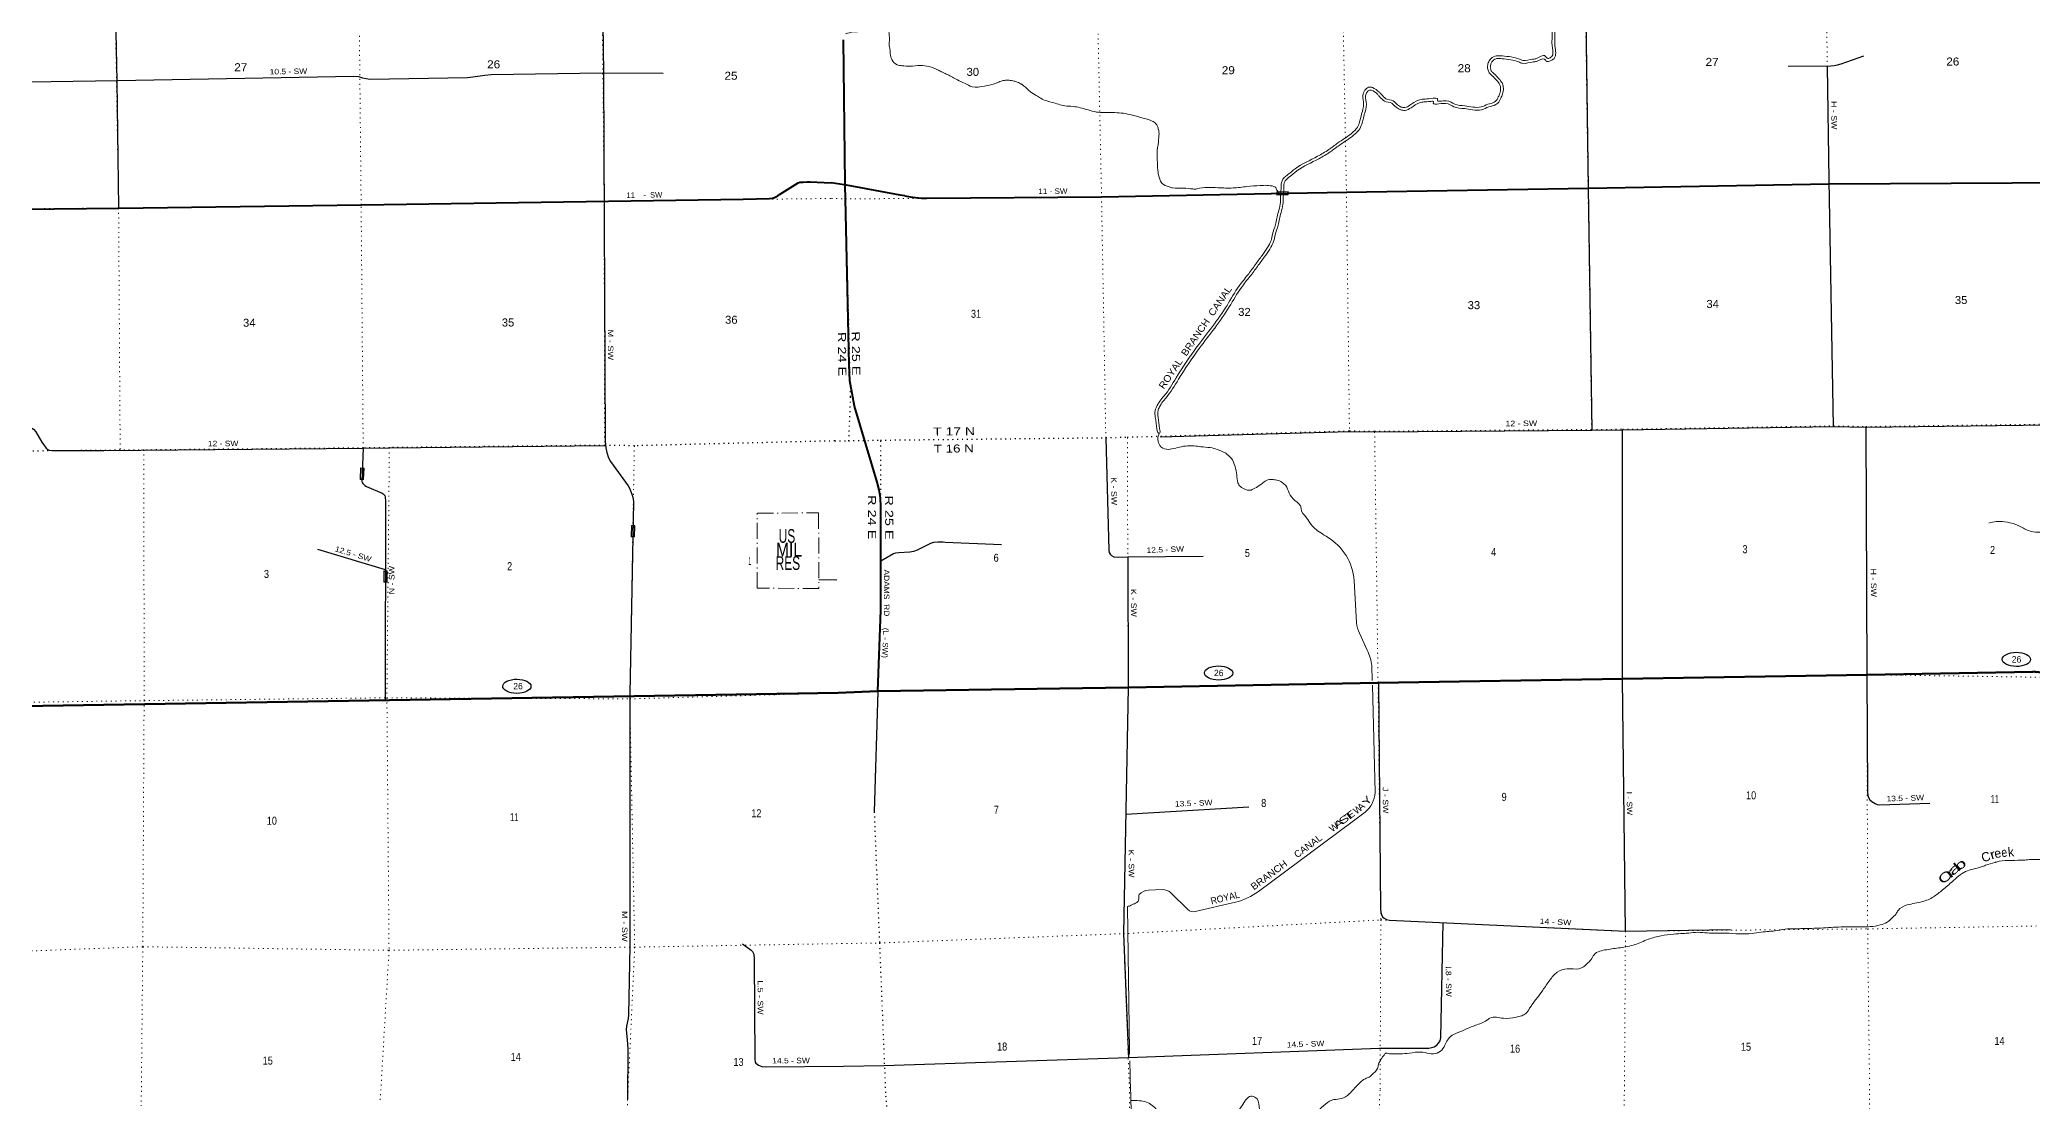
# Model space of a CAD drawing. Header units: feet. Extents: x 250644 to 505285, y -364975 to -177792.
# Drawn here: x 296347 to 339922, y -227037 to -203842 of the extents above; entities that cross this region are included whole.
import ezdxf
from ezdxf.enums import TextEntityAlignment as Align

# ---------------------------------------------------------------- set-up
doc = ezdxf.new("R2010")
doc.units = ezdxf.units.FT
doc.header["$LTSCALE"] = 70
doc.linetypes.add('DOT_DASHED', pattern=[7.7, 5, -1.2, 0.3, -1.2])
doc.linetypes.add('DOTTED', pattern=[1.5, 0.3, -1.2])
for name, color, linetype, lineweight in [('17', 7, 'Continuous', 25), ('23', 7, 'Continuous', 70), ('26', 7, 'Continuous', 40), ('29', 7, 'Continuous', 25), ('31', 7, 'Continuous', 13), ('39', 7, 'Continuous', 13), ('44', 7, 'DOT_DASHED', 13), ('6', 7, 'DOTTED', 25), ('61', 7, 'Continuous', 13), ('7', 7, 'DOTTED', 13)]:
    doc.layers.add(name, color=color, linetype=linetype, lineweight=lineweight)
for name, color, linetype in [('27', 7, 'Continuous'), ('30', 7, 'Continuous'), ('41', 7, 'Continuous')]:
    doc.layers.add(name, color=color, linetype=linetype)

msp = doc.modelspace()

# ---------------------------------------------------------------- linework, layer by layer
at = {"layer": '17'}
for centre in [(339576.99, -217383.04), (306779.94, -217970.12), (322127.77, -217680.73)]:
    msp.add_ellipse(centre, major_axis=(309.24, -1), ratio=0.500121, dxfattribs=at)
at = {"layer": '23'}
msp.add_line((313809.47, -218114.73), (314675.64, -218076.35), dxfattribs=at)
for points in [[(282392.56, -215482.91), (283045.75, -216327.34), (283275.82, -216610.06), (283534.01, -216886.64), (283743.68, -217074.92), (284046.07, -217339.27), (284232.8, -217484.18), (284465.17, -217637.39), (284632.13, -217734.52), (284827.68, -217837.17), (286196.42, -218363.1), (286397.86, -218427.76), (286534.45, -218450.36), (286842.16, -218487.45), (287901.83, -218537.89), (287922.74, -218537.55), (313809.47, -218114.78)], [(343525.37, -218381.59), (342475.86, -218060.05), (341683.36, -217843.45), (341183.79, -217760.96), (339985.15, -217653.12), (339960.15, -217650.87), (339935.15, -217651.32), (336308.28, -217716.59), (330961.33, -217805.93), (325616.33, -217893.22), (320151.34, -217997.7), (314675.64, -218076.35)]]:
    msp.add_lwpolyline(points, dxfattribs=at)
at = {"layer": '26'}
for points in [[(313963.53, -207010.33), (313962.34, -206985.43), (313924.91, -203840.4)], [(287435.31, -207631.89), (298073.84, -207516.91), (303379.05, -207447.25), (311729.46, -207322.51), (312304.14, -207306.01), (312373.81, -207299.56), (312413.16, -207288.83), (312446.29, -207273.25), (312495.44, -207244.08), (312525.85, -207224.39), (312931.38, -206968.69), (312971.24, -206954.13), (313039.58, -206948.62), (313129.43, -206942.78), (313193.04, -206943.39), (313656.14, -206967.84)], [(313963.53, -207010.33), (313936.73, -207006.94), (313656.14, -206967.8)], [(323653.37, -207193.97), (324925.16, -207170.32), (330209.88, -207080.59), (335480.4, -206985.21), (340820.97, -206958.29)], [(314675.64, -218076.35), (314739.29, -216309.3), (314739.58, -215270.83), (314739.85, -214047.18), (314734.01, -213854.53), (314707.75, -213675.03), (314661.06, -213507.2), (314162.84, -211844.93), (314060.71, -211296.2), (314049.04, -210940.1), (313965.51, -207319.8), (313962.85, -207035.43), (313963.53, -207010.33)], [(315264.8, -207251.34), (315165.59, -207233.14), (313986.73, -207014.63), (313963.53, -207010.33)], [(315264.8, -207251.34), (315380.28, -207272.53), (315502.2, -207289.95), (315630.18, -207298.28), (315745.29, -207302.83), (319568.44, -207269.97), (323652.47, -207194)]]:
    msp.add_lwpolyline(points, dxfattribs=at)
at = {"layer": '26', "lineweight": 25}
msp.add_lwpolyline([(315264.8, -207251.34), (315238.71, -207246.44), (314475.01, -207102.75), (313986.73, -207014.52), (313963.53, -207010.33)], dxfattribs=at)
at = {"layer": '29'}
for p, q in [((319661.95, -212549.62), (319725.02, -214992.36)), ((303905.62, -215428.86), (302429.57, -214979.95)), ((320141.81, -215139.35), (321793.34, -215125.06)), ((313388.17, -215634.87), (313775.44, -215640.56)), ((314675.64, -218076.35), (314594.87, -220713.48)), ((325622.33, -217896), (325672.04, -222858.71)), ((320102.86, -220763.72), (322793.41, -220605.88)), ((336594.18, -220558.96), (337687.74, -220527.25)), ((325865.91, -223085.18), (331027.01, -223323.31)), ((326990.38, -225647.44), (327037.34, -223137.22)), ((331027.01, -223323.31), (333322.3, -223289.66))]:
    msp.add_line(p, q, dxfattribs=at)
for points in [[(297896.26, -191722.84), (297938.2, -196026.68), (297922.51, -196847.74), (297924.35, -196915.18), (297982.85, -202231.71), (298032.17, -204744.73), (298069.77, -207516.45)], [(308570.51, -196783.93), (308675.73, -204578.57), (308710.54, -212604.24), (308722.64, -212756.11), (308745.49, -212860.92), (308784.68, -212978.58), (308827.67, -213060.61), (309213.82, -213589.08), (309251.17, -213654.94), (309304, -213790.78), (309322.4, -213868.46), (309333.1, -213949.08), (309253.41, -218131.94), (309250.96, -218239.85), (309254.27, -223650.47), (309224.15, -225154.95), (309211.27, -225230.65), (309177.62, -225398.12), (309173.6, -225476.4), (309193.66, -225689.1), (309209.66, -225899.86), (309203.38, -227001.12)], [(330119.77, -200504.22), (330135.46, -201764.28), (330209.64, -207081.03), (330289.62, -212370.65)], [(335443.21, -204419.59), (335592.6, -204402.32), (335663.17, -204386.63), (335746.81, -204363.09), (336240.82, -204193.11)], [(295139.68, -204773.27), (298043.94, -204728.48), (303211.05, -204635.96), (303317.43, -204645.13), (303404.47, -204673.94), (303567.91, -204699.55), (305703.16, -204661.83), (305820.26, -204650.74), (306079.04, -204610.58), (306220.2, -204599.74), (308647.19, -204558.92), (309979.28, -204572.53)], [(335576.66, -212292.91), (335483.19, -206910.91), (335443.21, -204419.59), (334586.34, -204427)], [(292876.78, -212861.31), (295358.77, -212829.96), (295396.6, -212822.4), (295422.45, -212812.06), (295471.57, -212778.43), (295489.67, -212760.32), (295505.18, -212734.45), (295579.62, -212589.43), (295686.14, -212418.85), (295736.52, -212371.98), (295779.21, -212343.83), (295820.57, -212325.73), (295916.37, -212306.91), (296084.26, -212307.62), (296119.62, -212309.81), (296172.15, -212325.73), (296208.34, -212351.59), (296258.26, -212408.15), (296389.27, -212637.23), (296482.21, -212766.42), (296518.56, -212796.54), (296552.17, -212806.88), (296640.02, -212814.22), (297744.7, -212814.4)], [(320848, -212517.01), (324991.32, -212402.49), (325539.25, -212410.2), (330289.62, -212370.65), (330965.97, -212367.06), (335576.66, -212292.91), (336287.59, -212306.49), (340870.58, -212247.12), (341231.44, -212252.1)], [(331027.01, -223323.31), (330961.33, -217805.93), (330965.97, -212376.06)], [(336287.59, -212306.49), (336308.28, -217716.59), (336320.77, -220280.06)], [(297744.7, -212814.4), (303418.52, -212762.99), (303991.6, -212755.14), (308718.5, -212704.14)], [(303418.52, -212762.99), (303389.52, -213484.1), (303397.37, -213513.76), (303409.01, -213535.75), (303423.02, -213552.87), (303455.54, -213582.32), (303490.35, -213605.13), (303837.08, -213750.5), (303858.84, -213763.4), (303872.84, -213775.34), (303891.16, -213799.62), (303898.69, -213827.08), (303908.87, -213932.26), (303899.44, -218276.63)], [(314739.07, -215225.32), (315018, -215069.66), (315068.97, -215051.36), (315138.23, -215043.51), (315378.7, -215033.05), (315463.66, -215014.75), (315545.99, -214985.98), (315833.51, -214844.76), (315902.78, -214823.84), (315990.34, -214813.38), (316101.43, -214816), (316147.17, -214823.84), (317380.89, -214870.91)], [(319725.02, -214992.36), (319738.55, -215043.52), (319756.84, -215082.75), (319788.21, -215114.13), (319835.26, -215137.67), (319937.2, -215145.51), (320141.81, -215139.35)], [(320141.81, -215139.35), (320151.34, -217997.7), (320048.78, -223376.87), (320154.98, -226084.04)], [(336320.77, -220280.06), (336328.51, -220354.98), (336341.58, -220399.44), (336372.95, -220449.12), (336414.77, -220488.35), (336485.34, -220535.43), (336529.78, -220551.12), (336594.18, -220558.96)], [(325672.04, -222858.71), (325681.1, -222936.19), (325688.94, -222959.72), (325715.08, -223006.8), (325751.67, -223038.18), (325801.33, -223066.95), (325865.91, -223085.18)], [(311713.78, -223598.47), (311902.38, -223739.94), (311932.24, -223769.93), (311964.43, -223827.9), (311973.48, -223932.07), (311982.13, -226124.38), (311990.28, -226184.53), (312005.79, -226205.23), (312065.01, -226253.72), (312135.05, -226277.66), (312226.55, -226285.39), (313921.72, -226274.57)], [(326727.61, -225878.61), (326795.9, -225867.83), (326840.34, -225852.14), (326903.07, -225812.91), (326939.66, -225773.68), (326971.03, -225718.76), (326990.38, -225647.44)], [(313921.72, -226274.57), (314804.24, -226256.82), (320154.98, -226084.04), (325647.92, -225879.91), (326727.61, -225878.61)]]:
    msp.add_lwpolyline(points, dxfattribs=at)
at = {"layer": '31'}
for p, q in [((303427.64, -213451.15), (303352.7, -213448.2)), ((303395.09, -213324.77), (303395.48, -213324.79)), ((303437.48, -213201.34), (303427.64, -213451.15)), ((309355.58, -214706.03), (309280.58, -214705.01)), ((309319.79, -214580.53), (309320.18, -214580.54)), ((309359, -214456.06), (309355.58, -214706.03)), ((303905.31, -215573.4), (303905.7, -215573.4)), ((303942.6, -215448.34), (303943.03, -215698.34)), ((303943.03, -215698.34), (303868.03, -215698.46))]:
    msp.add_line(p, q, dxfattribs=at)
for points in [[(303352.7, -213448.2), (303362.54, -213198.39), (303437.48, -213201.34)], [(309280.58, -214705.01), (309284, -214455.04), (309359, -214456.06)], [(303868.03, -215698.46), (303867.61, -215448.47), (303942.6, -215448.34)]]:
    msp.add_lwpolyline(points, dxfattribs=at)
for points in [[(303361.01, -213440.52), (303370.21, -213206.69), (303429.17, -213209.01), (303419.96, -213442.84)], [(309288.68, -214697.12), (309291.88, -214463.14), (309350.89, -214463.94), (309347.69, -214697.92)], [(303876.01, -215690.45), (303875.61, -215456.45), (303934.61, -215456.34), (303935.02, -215690.35)]]:
    msp.add_lwpolyline(points, close=True, dxfattribs=at)
at = {"layer": '39'}
for p, q in [((325212.34, -216811.19), (325376.17, -217183.81)), ((325480.13, -217525.22), (325488.54, -217843.04)), ((325491.31, -217947.63), (325553.36, -220292.9)), ((320902.44, -222412.65), (320593.6, -222425.47)), ((321452.01, -222852.2), (321075.49, -222479.36)), ((322498.11, -222690.78), (321618.65, -222892.5))]:
    msp.add_line(p, q, dxfattribs=at)
for points in [[(325093.89, -215657.09), (325146.06, -216581.96), (325146.01, -216579.95)], [(325333.21, -220720.67), (322998.94, -222452.32), (323003.23, -222448.03)], [(320135.52, -222786.14), (320181.04, -225948.19), (320182.49, -226008.44)], [(320186.11, -226158.38), (320202.02, -226817.28), (320206.62, -226850.22)]]:
    msp.add_lwpolyline(points, dxfattribs=at)
for centre, radius, start, end in [((320822.88, -212407.32), 30.59, 180.62381, 23.25089), ((323889.87, -215747.24), 1207.39, 4.2819, 59.13235), ((325802.68, -216516.3), 659.89, 185.71036, 206.54324), ((324552.64, -217621.11), 932.43, 5.90263, 27.96856), ((324930.26, -220242.76), 625.12, 310.13598, 355.39918), ((320604.42, -222705.2), 279.94, 92.21528, 138.81761), ((320893.62, -222693.33), 280.82, 49.63657, 88.20057), ((322157.35, -221329.92), 1402.88, 284.05795, 306.86306), ((321569.87, -222729.51), 170.13, 226.14954, 286.65986)]:
    msp.add_arc(centre, radius, start, end, dxfattribs=at)
for points in [[(329440.16, -204086.07), (329430.17, -204012.02), (329418.85, -203887.79), (329424.17, -203785.23), (329423.09, -203668.77), (329406.7, -203504.5), (329392.53, -203348.22), (329410.25, -203259.39), (329435.37, -203222.58), (329492.48, -203180.92), (329627.19, -203189.46), (329690.33, -203223.96), (329763.45, -203256.19), (329806.26, -203281.19), (329877.42, -203315.48), (329940.35, -203341.95), (330041.22, -203361.41), (330085.67, -203366.99)], [(329500.67, -204085.83), (329489.8, -204005.28), (329478.99, -203886.62), (329484.18, -203786.51), (329483.06, -203665.51), (329466.43, -203498.81), (329453.07, -203351.45), (329466.7, -203283.11), (329479.09, -203264.95), (329510.32, -203242.17), (329610.11, -203248.5), (329663.8, -203277.83), (329736.13, -203309.72), (329778.06, -203334.21), (329852.75, -203370.19), (329922.85, -203399.68), (330032, -203420.74), (330088.99, -203427.71)], [(313965.92, -203707.98), (314139.93, -203670), (314316.23, -203657.36), (314551.86, -203611.04), (314710.17, -203600.89), (314861.46, -203629.07), (314908.44, -203659.98), (314924.13, -203721.83), (314929.21, -203838.19), (314924.06, -203946.77), (314938.75, -204046.81), (314947.47, -204149.01), (314978.74, -204268.7), (315098.21, -204384.08), (315203.21, -204407.45), (315380.1, -204416.89), (315606.49, -204400.94), (315795.84, -204426.12), (316002.67, -204505.08), (316092.15, -204548.93), (316197.94, -204602.41), (316415.76, -204717.23), (316572.28, -204791.47), (316740.84, -204865.4), (317007.46, -204852.41), (317224.93, -204802.55), (317296.45, -204774.58), (317395.84, -204737.84), (317489.74, -204721.33), (317600.44, -204732.5), (317695.35, -204754.12), (317802.99, -204801.52), (317821.36, -204813.09), (317979.53, -204949.55), (318118.58, -205046.35), (318185.84, -205084.76), (318301.98, -205150.01), (318488.16, -205207.41), (318765.14, -205282.53), (318944.2, -205297.94), (319101.45, -205323.96), (319455.24, -205419.16), (319812.86, -205431.92), (320185.28, -205472.41), (320417.81, -205536.64), (320648.44, -205604.93), (320738.19, -205658.82), (320783.91, -205717.88), (320809.89, -205789.5), (320823.52, -205849.4), (320816.05, -206022.32), (320808.46, -206114.9), (320789.11, -206217.84), (320788.06, -206254.02), (320783.23, -206450.96), (320794.39, -206569.17), (320794.45, -206647.5), (320800.06, -206707.6), (320814.32, -206791.58), (320889.36, -206972.39), (321048.16, -207056.61), (321123.01, -207078.76), (321357.96, -207082.67), (321565.2, -207101.36), (321649.45, -207099.16), (321657.42, -207096.95), (322114.44, -207072.97), (322447.78, -207078.33), (322748.08, -207048.4), (323036.5, -207024.8), (323336.12, -207045.1), (323378.88, -207068.08), (323387.48, -207089.95), (323485.7, -207227.68)], [(323484.87, -207237.17), (323494.27, -207105.24), (323496.43, -207034.89), (323497.21, -206988.68), (323508.08, -206944.21), (323548.23, -206868.85), (323620.81, -206804.69), (323805.59, -206657.27), (324294.24, -206387.44), (324537.24, -206240.51), (324732.21, -206098.85), (324880.1, -205998.59), (325018.02, -205900.6), (325080.77, -205844.73), (325145.27, -205778.78), (325204.37, -205660.75), (325257.28, -205460.54), (325299.79, -205246.54), (325282.66, -205054.18), (325327.93, -204944.54), (325410.48, -204878.12), (325490.93, -204884.05), (325640.06, -204982.59), (325689.59, -205033.51), (325788.42, -205127.34), (325946.25, -205175.44), (326044.87, -205261.23), (326124.43, -205309.37), (326199.02, -205321.48), (326310.12, -205272.38), (326499.87, -205160.99), (326609.66, -205138.04), (326769.92, -205125.82), (326919.05, -205148.04), (326917.15, -205152.1), (327106.33, -205171.27), (327293.05, -205248.74), (327514.81, -205285.13), (327688.11, -205310.73), (327868.69, -205308.02), (328017.7, -205249.91), (328159, -205204.04), (328221.59, -205142.16), (328246.29, -205089.3), (328280.38, -205012.09), (328297.46, -204899.17), (328292.44, -204861.14), (328264.61, -204795.59), (328185.84, -204701.24), (328088.91, -204603.35), (328060.09, -204575.99), (328039.12, -204542.39), (328010.87, -204460.78), (328020.41, -204366.14), (328060.3, -204280.75), (328174.52, -204197.43), (328224.51, -204190.1), (328334.99, -204193.24), (328530.3, -204216.26), (328706.25, -204265.9), (328781.21, -204292.06), (328997.25, -204264.33), (329069.25, -204254.41), (329274.48, -204196.84), (329330.07, -204249.61), (329358.04, -204244.87), (329426.87, -204190.85), (329440.16, -204086.07)], [(323544.74, -207235.18), (323554.17, -207109.29), (323556.41, -207036.32), (323557.09, -206996.41), (323564.58, -206965.77), (323596.09, -206906.63), (323659.41, -206850.65), (323839.04, -206707.34), (324324.28, -206439.39), (324570.46, -206290.54), (324766.69, -206147.96), (324914.31, -206047.88), (325055.46, -205947.6), (325122.22, -205888.16), (325194.72, -205814.03), (325260.8, -205682.07), (325315.77, -205474.06), (325360.32, -205249.79), (325343.73, -205063.5), (325377.52, -204981.65), (325429.66, -204939.7), (325470.91, -204942.74), (325601.57, -205029.07), (325647.41, -205076.2), (325757.38, -205180.6), (325916.52, -205229.1), (326009.39, -205309.89), (326103.33, -205366.73), (326206.98, -205383.56), (326337.52, -205325.87), (326521.77, -205217.71), (326618.11, -205197.57), (326767.75, -205186.16), (326830.58, -205195.52), (326826.96, -205203.27), (327091.49, -205230.07), (327276.48, -205306.82), (327505.57, -205344.42), (327684.15, -205370.8), (327880.41, -205367.85), (328037.88, -205306.44), (328191.06, -205256.71), (328271.41, -205177.28), (328300.92, -205114.12), (328338.51, -205028.99), (328358.06, -204899.74), (328350.86, -204845.2), (328316.36, -204763.96), (328230.27, -204660.83), (328130.89, -204560.47), (328106.94, -204537.74), (328093.6, -204516.37), (328071.89, -204453.65), (328079.09, -204382.3), (328108.13, -204320.13), (328197.9, -204254.64), (328228.04, -204250.22), (328330.62, -204253.14), (328518.57, -204275.29), (328688.2, -204323.15), (328774.81, -204353.37), (329005.16, -204323.81), (329081.5, -204313.29), (329257.88, -204263.81), (329310.52, -204313.78), (329383.09, -204301.48), (329483.29, -204222.84), (329500.67, -204085.83)], [(320792.29, -212407.65), (320776.24, -212331.75), (320760.91, -212207.63), (320743.68, -212087.57), (320735.38, -212001.43), (320751.04, -211910.64), (320798.59, -211810.99), (320840.91, -211741.6), (320934.22, -211626.69), (321200.67, -211228.1), (321654.53, -210553.48), (322312.95, -209644.57), (322576.65, -209217.93), (322765.06, -208980.04), (322929.82, -208758.83), (323078.97, -208554.1), (323196.86, -208382.31), (323275.12, -208229.64), (323309.57, -208090.16), (323370.24, -207879.7), (323435.18, -207602.86), (323476.9, -207435.07), (323483.11, -207290.3), (323484.87, -207237.17)], [(320850.99, -212395.24), (320835.47, -212321.85), (320820.39, -212199.69), (320803.27, -212080.43), (320795.88, -212003.69), (320808.76, -211929), (320851.42, -211839.61), (320890.03, -211776.29), (320982.55, -211662.35), (321250.5, -211261.52), (321703.73, -210587.84), (322362.83, -209677.99), (322625.85, -209252.45), (322812.65, -209016.59), (322978.13, -208794.42), (323127.96, -208588.75), (323248.5, -208413.1), (323331.7, -208250.8), (323367.54, -208105.67), (323428.31, -207894.87), (323493.5, -207616.95), (323536.59, -207443.68), (323543.07, -207292.46), (323544.74, -207235.18)], [(320806.13, -212607.98), (320796.65, -212558.15), (320828.63, -212436.27), (320828.63, -212431.7)], [(320805.57, -212606.14), (320827.54, -212677.86), (320867.2, -212735.07), (320912.23, -212768.04), (321233.01, -212753.64), (321402.71, -212719.09), (321589.31, -212716.23), (321742.34, -212734.32), (321947.63, -212755.08), (322095.17, -212793.4), (322284.1, -212878.85), (322403.26, -212982.18), (322488.38, -213164.74), (322527.47, -213352.5), (322549.98, -213520.62), (322606.48, -213607.52), (322718.45, -213666.86), (322809.29, -213686.58), (322920.51, -213641.5), (323048.87, -213561.83), (323145.3, -213489.02), (323274.72, -213449.49), (323373.33, -213458.97), (323488.73, -213496.12), (323529.59, -213523.17), (323595.42, -213583.71), (323671.99, -213746.41), (323798.7, -213907.79), (323931.69, -214079.05), (323931.85, -214085.07), (324051.6, -214286.8), (324151.87, -214434.81), (324259.15, -214544.48), (324398.15, -214639.27), (324509.33, -214710.87)], [(338973.57, -214404.22), (339137.8, -214368.67), (339320.47, -214373.11), (339563.86, -214433.25), (339785.62, -214541.77), (339996.89, -214600.17), (340219.69, -214604.27), (340454.7, -214626.33), (340698.18, -214696.51), (341007.55, -214729.97), (341251.24, -214822.24), (341488.57, -214878.41), (341699.5, -214900.68), (341986.48, -214900.21), (342231.67, -214938.24), (342511.28, -215008.11), (342734.58, -215066.41), (343008.39, -215160.42), (343195.19, -215144.9)], [(345231.37, -220764.05), (345156.51, -220761.35), (345049.61, -220742.05), (344973.44, -220746.04), (344911.84, -220769.74), (344769.97, -220869.85), (344583.97, -220971.11), (344307.18, -221130.97), (344103.92, -221262.81), (343858.22, -221383.7), (343693.43, -221452.27), (343511.11, -221465.06), (343284.29, -221464.95), (343072.2, -221490.57), (342895.64, -221569.49), (342603.29, -221747.84), (342371.88, -221802.08), (342039.12, -221818.8), (341808.34, -221820.81), (341470.93, -221813.54), (341059.25, -221806.21), (340576.68, -221774.62), (340265.24, -221762.67), (339899.74, -221756.14), (339759.55, -221767.83), (339464.68, -221775.53), (339202.29, -221796.44), (339158.42, -221807.62), (339122.53, -221816.59), (339102.63, -221823.14), (338905.48, -221882.51), (338804.09, -221919.3), (338465.48, -222018.52), (338178.2, -222236.9), (337962.28, -222421.28), (337763.57, -222573.08), (337519.45, -222677.86), (337190.18, -222750.73), (336992.56, -222868.35), (336946.34, -222941.86), (336844.69, -223044.94), (336750.53, -223127.73), (336599.57, -223187.91), (336379.72, -223223.77), (336309.52, -223225.6), (335799.71, -223226.86), (335356.78, -223252.48), (334951.65, -223265.06), (334598.62, -223274.27), (334574.55, -223274.9), (334348.63, -223308.92), (333994.28, -223344.27), (333796.39, -223375.55), (333222.08, -223366.44), (332818.47, -223360.9), (332611.39, -223348.23), (332411.07, -223363.5), (332294.89, -223372.56), (332074.51, -223388.36), (331810.48, -223423.36), (331527.51, -223501.04), (331233.51, -223617.17), (330908.09, -223683.91), (330618.2, -223727.63), (330342.09, -223837.26), (330272.8, -223949.53), (330206.24, -224013.53), (330131.88, -224085.76), (330082.53, -224117.18), (330008.95, -224143.2), (329754.05, -224143.83), (329533.25, -224219.88), (329371.28, -224394.83), (329218.5, -224613.71), (328982.07, -224933.19), (328931.83, -225006.81), (328844.64, -225125.57), (328757.5, -225170.02), (328633.93, -225203.37), (328357.55, -225226.65), (328064.37, -225222.26), (327995.39, -225270.25), (327747.36, -225379.15), (327384.06, -225531.23), (327196, -225630.53), (327120.32, -225728.91), (327034.25, -225889.82), (326910.38, -225987.45), (326550.48, -225964.71), (326302.18, -225987.26), (325899.21, -226005.81)], [(320393.73, -222520.87), (320382.47, -222560.78), (320387.44, -222596.8), (320351.55, -222682.09), (320292.39, -222721.8), (320230.84, -222747.5), (320161.38, -222777.43), (320139.48, -222784.03), (320133.56, -222788.2), (320135.52, -222786.14)], [(325899.21, -226005.81), (325838.71, -225995.34), (325788.41, -225990.62), (325747.35, -226031.86), (325706.55, -226083.14), (325668.13, -226148.41), (325628.13, -226229.79), (325602.49, -226322.85), (325575.63, -226369.74), (325507.13, -226435.8), (325418.83, -226512.41), (325381.14, -226529.46), (325297.85, -226567.79), (325215.46, -226640.23), (325127.38, -226724.88), (325082.63, -226780.52)], [(320206.62, -226850.22), (320224.69, -227232.7), (320388.87, -227829.85), (320498.31, -228227.28), (320444.57, -228701.82), (320246.78, -229120.69), (320086.46, -229326.18), (320114.21, -229488.24), (320150.5, -229581.92), (319989.24, -229745.29), (319950.07, -229972.74), (319911.72, -230236.3), (319855.05, -230490.14), (319774.46, -230573.83), (319520.88, -230475.92), (319402.21, -230385.69), (319224.26, -230252.35), (319115.28, -230055.58), (319017.25, -229898.77), (318822.46, -229731.6), (318650.49, -229505.84), (318534.32, -229437.64), (318468.51, -229372.57), (318286.01, -229305.52), (318105.84, -229342.79), (317984.77, -229324.85), (317835.38, -229389.67), (317829.62, -229401.81)], [(320221.03, -227027.21), (320552.68, -227060.4), (320781.83, -227234.99), (320890.37, -227502), (320822.75, -227806.2), (320901.45, -228087.78), (321041.61, -228239.85), (321269.63, -228273.98), (321674.78, -228134.44), (322022.11, -227927.68), (322266.99, -227636.43), (322659.42, -227107.8), (322862.54, -226927.65), (322968.51, -226990.01), (323019.86, -227217.88), (323142.35, -227568.93), (323321.23, -227654.09), (323809.34, -227537.18), (324297.66, -227249.69), (324652.18, -227004.68), (324814.57, -226981.77), (324986.75, -226878.3), (325082.63, -226780.52)]]:
    msp.add_spline(points, degree=3, dxfattribs=at)
at = {"layer": '44'}
msp.add_lwpolyline([(312040.01, -214188.58), (313380.96, -214179.68), (313382.11, -215832.59), (312037.05, -215827.59), (312038.54, -214189.73), (312038.08, -214212.72)], dxfattribs=at)
at = {"layer": '6'}
for points in [[(313924.67, -203843.91), (313965.51, -207319.8), (314072.43, -211645.37), (314035.91, -212602.54)], [(313733.72, -212607.74), (314033.55, -212602.58), (314731.75, -212590.38), (319660.11, -212536.06), (320131.49, -212523.76), (324989.48, -212388.93), (325537.41, -212396.64), (330287.78, -212357.09), (330964.13, -212353.5), (335574.82, -212279.35), (336285.75, -212292.93), (340868.74, -212233.56), (341599.61, -212242.61), (345105.29, -212205.33)], [(313733.72, -212607.74), (309350.54, -212714.07), (308700.99, -212704.06), (303991.6, -212755.14), (303418.52, -212762.99), (298623.85, -212807.63), (298103.84, -212811.96), (293210.21, -212858.48), (292803.25, -212864.91), (287914.79, -212880.36), (287478.48, -212899.84), (282643.63, -212987.07), (282357.23, -212984.14)], [(314733.59, -212603.94), (314739.29, -216309.3), (314675.64, -218076.35), (314594.87, -220713.48), (314710.86, -223580.46), (314845.68, -226923.98)], [(314845.68, -226923.98), (314914.52, -227675.9), (314951.98, -228966.56), (315036.72, -234287.02), (315123.96, -239539.22), (315145.79, -240131.93)]]:
    msp.add_lwpolyline(points, dxfattribs=at)
at = {"layer": '61'}
for p, q in [((323401.76, -207163.81), (323651.68, -207157.3)), ((323651.68, -207157.3), (323653.63, -207232.27))]:
    msp.add_line(p, q, dxfattribs=at)
msp.add_lwpolyline([(323653.63, -207232.27), (323403.71, -207238.78), (323401.76, -207163.81)], dxfattribs=at)
msp.add_lwpolyline([(323411.49, -207230.57), (323409.96, -207171.59), (323643.89, -207165.5), (323645.42, -207224.48)], close=True, dxfattribs=at)
at = {"layer": '7'}
for points in [[(297701.75, -181362.24), (297792.73, -186338.86), (297893.18, -191644.22), (297923.15, -196907.57), (297981.43, -202233.17), (298069.77, -207516.45), (298103.84, -212811.96)], [(303418.52, -212762.99), (303374.34, -207447.39), (303322.34, -202216.29), (303272.04, -196870.55), (303177.6, -191557.13), (303073.14, -186259.83), (303040.28, -183981.88)], [(308385.31, -185301.54), (308395.8, -186188.7), (308480.13, -191476.01), (308568.53, -196785.43), (308638.73, -202054.68), (308689.36, -207368.63), (308700.99, -212704.06)], [(319276.7, -186003.67), (319390.53, -191289.73), (319452.48, -196590.3), (319455.06, -201922.54), (319568.44, -207269.97), (319661.95, -212549.62)], [(324625.54, -186213.33), (324688.92, -191185.59), (324775.26, -196497.57), (324822.92, -201864.78), (324902.3, -205984.22)], [(329955.24, -187755.1), (329984.25, -191117.67), (330100.37, -196416.82), (330135.46, -201764.28), (330209.88, -207080.59), (330289.62, -212370.65)], [(335353.73, -189652.96), (335370.75, -191081.52), (335394.76, -196389.1), (335402.23, -201679.04), (335480.4, -206985.21), (335569.66, -211974.28)], [(324903.7, -206056.63), (324925.16, -207170.32), (324991.32, -212402.49)], [(323652.47, -207194), (324925.16, -207170.32), (330209.88, -207080.59), (335480.4, -206985.21), (340820.97, -206958.29), (345025.83, -206925.38)], [(282296.13, -207694.09), (287434.54, -207631.72), (292768.45, -207563.06), (298069.77, -207516.45), (303374.34, -207447.39), (308689.36, -207368.63), (313660.81, -207307.72)], [(313660.81, -207307.72), (313965.51, -207319.8), (319568.44, -207269.97), (323652.47, -207194)], [(320133.33, -212537.32), (320151.34, -217997.7), (320048.78, -223376.87), (320181.08, -226849.75)], [(325541.58, -212409.6), (325616.33, -217893.22), (325675.2, -223077.38), (325661.43, -226772.21)], [(330965.97, -212367.06), (330961.33, -217805.93), (331027.01, -223323.31), (331005.74, -226691.96)], [(336287.59, -212306.49), (336308.28, -217716.59), (336324.83, -223273.4), (336364.84, -226616.95)], [(298622.62, -212800.27), (298627.03, -218284.93), (298598.98, -223663.1), (298563.82, -227142.8)], [(303991.6, -212755.14), (303937.65, -218221.89), (303984.37, -223740.61), (303788.85, -227073.84)], [(309350.54, -212714.07), (309250.5, -218245.32), (309357.31, -223671.34), (309203.38, -227001.12)], [(313809.48, -218115.09), (314675.64, -218076.35), (320151.34, -217997.7), (325616.33, -217893.22), (330961.33, -217805.93), (336308.28, -217716.59), (341693.85, -217796.95), (341872.88, -217801.48)], [(282428.63, -218702.4), (282701.75, -218683.2), (288021.95, -218439.12), (293278.23, -218358.15), (298627.03, -218284.93), (303937.65, -218221.89), (309250.5, -218245.32), (313809.47, -218114.73)], [(313884.85, -223594.16), (314710.86, -223580.46), (320048.78, -223376.87), (325675.2, -223077.38), (331027.01, -223323.31), (336324.83, -223273.4), (341759.99, -223179.75), (345271.26, -223230.36)], [(282497.48, -224243.44), (282672.14, -224228.31), (287979.86, -224200.05), (293328.93, -223860.77), (298598.98, -223663.1), (303984.37, -223740.61), (309357.31, -223671.34), (313884.85, -223594.16)], [(309203.38, -227001.12), (309175.67, -229041.78), (309300.71, -234409.62), (309413.65, -239527.07), (309903.13, -245103.71), (310123.68, -250553.64), (310150.64, -255972.72), (310217.29, -261325.3), (310320.79, -266666.85), (310427.34, -272191.17), (310439.49, -272760.23)], [(320181.08, -226849.75), (320159.85, -229037.89), (320185.18, -234320.15), (320250.71, -239629.09), (320258.7, -239876.48)], [(325646.68, -239427.96), (325603.64, -234120.08), (325568.18, -228696.95), (325661.43, -226772.21)], [(331005.74, -226691.96), (330968.25, -228760.39), (330994.28, -234107.15), (330977.27, -239479.38), (331047.16, -244880.08), (331216.82, -250226.47), (331192.52, -255617.08), (331218.48, -261006.81), (331206.91, -265819.16), (331223.58, -266440.94), (331343.81, -271835.68), (331357.74, -272466.67)], [(336659.15, -272389.25), (336612.06, -271744.44), (336500.13, -266330.61), (336463.81, -260927.01), (336441.07, -255591.41), (336427.58, -250219.52), (336354.04, -244860.73), (336366.4, -239461.38), (336410.82, -234085.39), (336362.53, -228686.02), (336364.84, -226616.95)]]:
    msp.add_lwpolyline(points, dxfattribs=at)

# ---------------------------------------------------------------- texts
at = {"layer": '17'}
for p in [(339580.43, -217451.35), (322131.22, -217749.04), (306805.98, -218038.43)]:
    msp.add_text('26', height=140, dxfattribs=at).set_placement(p, align=Align.CENTER)
at = {"layer": '27'}
msp.add_text('11    -  SW', height=120, rotation=0.73, dxfattribs=at).set_placement((309178.96, -207297.57))
for s, rotation, width, p in [('11 - SW', 0.51, 1.1, (318187.16, -207212.25)), ('ADAMS  RD', 270.088, 1.15, (314807.92, -215416.45)), ('(L - SW)', 267.937, 1.1, (314793.09, -216692.24))]:
    msp.add_text(s, height=120, rotation=rotation, dxfattribs=dict(at, width=width)).set_placement(p)
at = {"layer": '30'}
for s, rotation, width, p in [('10.5 - SW', 1.026, 1.15, (301784.9, -204591.48)), ('M - SW', 270.249, 1.25, (308771.45, -210508.41)), ('12 - SW', 0.474, 1.15, (300356.72, -212723.55)), ('12.5 - SW', 343.084, 1.15, (303182.99, -215135.92)), ('N - SW', 89.876, 1.2, (304103.27, -215650.78)), ('M - SW', 270.084, 1.25, (309078.6, -223217.8)), ('L.5 - SW', 270.226, 1.2, (312046.8, -224772.45)), ('14.5 - SW', 0.366, 1.15, (312777.67, -226211.86))]:
    msp.add_text(s, height=120, rotation=rotation, dxfattribs=dict(at, width=width)).set_placement(p, align=Align.CENTER)
for s, rotation, width, p in [('H - SW', 270.696, 1.2, (335526.38, -205179.91)), ('12 - SW', 0.696, 1.2, (328402.3, -212288.08)), ('K - SW', 270.696, 1.2, (319777.34, -213401.54)), ('12.5 - SW', 2.337, 1.15, (320555.91, -215057.34)), ('H - SW', 270.696, 1.2, (336391.96, -215398.81)), ('K - SW', 270.696, 1.2, (320209.41, -215844.1)), ('13.5 - SW', 2.337, 1.15, (321176.2, -220601.64)), ('J - SW', 270.696, 1.2, (325716.62, -220172.83)), ('I - SW', 270.696, 1.15, (331053.19, -220273.68)), ('13.5 - SW', 1.837, 1.15, (336739.15, -220488.25)), ('K - SW', 270.696, 1.2, (320158.1, -221541.43)), ('14 - SW', 357.436, 1.2, (329148.07, -223164.67)), ('I.8 - SW', 270.696, 1.15, (327095.89, -224090.3)), ('14.5 - SW', 2.337, 1.15, (323624.01, -225867.35))]:
    msp.add_text(s, height=120, rotation=rotation, dxfattribs=dict(at, width=width)).set_placement(p)
at = {"layer": '41'}
for s, rotation, width, p in [('ROYAL  BRANCH  CANAL', 55.794, 1.1, (320932.13, -211488.07)), ('CANAL', 36.569, 1.05, (323846.11, -221731.19)), ('BRANCH', 36.569, 1.1, (322900.12, -222434.19)), ('ROYAL', 13.918, 0.95, (321974.46, -222742))]:
    msp.add_text(s, height=150, rotation=rotation, dxfattribs=dict(at, width=width)).set_placement(p)
for s, height, rotation, width, p in [('Y', 150, 52.263, 1.55, (325432.67, -220516.23)), ('A', 150, 36.671, 1.65, (324801.55, -221029.18)), ('S', 150, 36.671, 1.7, (324911.21, -220944.32)), ('T', 150, 36.671, 1.9, (325024.48, -220863.65)), ('b', 200, 37.892, 1.8, (338403.22, -221950.52)), ('r', 200, 16.831, 1.25, (339084.92, -221739.58)), ('e', 200, 6.763, 0.85, (339321.84, -221698.13)), ('C', 200, 38.879, 1.55, (338077.41, -222219.59)), ('r', 200, 40.458, 2.05, (338197.65, -222122.31)), ('a', 200, 40.661, 1.95, (338288.19, -222034))]:
    msp.add_text(s, height=height, rotation=rotation, dxfattribs=dict(at, width=width)).set_placement(p, align=Align.CENTER)
for s, height, rotation, p in [('E', 150, 36.654, (325071.18, -220826.93)), ('W', 150, 36.648, (325216.46, -220718.3)), ('A', 150, 42.686, (325293.57, -220654.39)), ('W', 150, 36.671, (324691.26, -221110.12)), ('C', 200, 15.988, (338936.13, -221792.84)), ('e', 200, 11.135, (339186.39, -221715.89)), ('k', 200, 5.907, (339467.5, -221691.21))]:
    msp.add_text(s, height=height, rotation=rotation, dxfattribs=at).set_placement(p, align=Align.CENTER)
at = {"layer": '44'}
for s, width, p in [('US', 0.65, (312506.45, -214836.04)), ('RES', 0.65, (312439.09, -215428.19)), ('MIL', 0.85, (312448.71, -215134.52))]:
    msp.add_text(s, height=300, dxfattribs=dict(at, width=width)).set_placement(p)
at = {"layer": '6'}
for s, rotation, width, p in [('R 24 E', 270.756, 1.35, (313800.9, -210227.87)), ('R 25 E', 270.756, 1.35, (314103.7, -210213.37)), ('T 17 N', 0.631, 1.3, (315887.37, -212491.22)), ('T 16 N', 0.631, 1.25, (315898.9, -212866.11)), ('R 24 E', 270.088, 1.35, (314460.42, -213792.4)), ('R 25 E', 270.088, 1.35, (314835.43, -213799.03))]:
    msp.add_text(s, height=175, rotation=rotation, dxfattribs=dict(at, width=width)).set_placement(p)
at = {"layer": '7'}
for s, width, p in [('27', 1.1, (300598.32, -204527.44)), ('26', 1.1, (306129.25, -204463.8)), ('27', 1.1, (332778.94, -204411.29)), ('26', 1.1, (338043.58, -204402.88)), ('25', 1.1, (311320.24, -204713.13)), ('30', 1.05, (316615.98, -204629.37)), ('29', 1.1, (322197.51, -204593.07)), ('28', 1.1, (327356.98, -204548.79)), ('33', 1.05, (327575.88, -209727.9)), ('34', 1.05, (332797.66, -209701.27)), ('35', 1.05, (338232.17, -209614.92)), ('34', 1.05, (300791.01, -210112.31)), ('35', 1.05, (306450.32, -210106.29)), ('36', 1.05, (311334.3, -210046.92)), ('31', 0.85, (316711.95, -209916.55)), ('32', 1.05, (322557.33, -209875.28)), ('2', 0.85, (306566.28, -215433.11)), ('1', 0.4, (311842.87, -215316.8)), ('6', 0.85, (317207.29, -215249.05)), ('5', 0.85, (322702.51, -215145.39)), ('4', 0.85, (328087.59, -215125.12)), ('3', 0.85, (333585.85, -215062.01)), ('2', 0.85, (339000.71, -215079.52)), ('3', 0.85, (301248.14, -215602.14)), ('8', 0.85, (323060.31, -220609.62)), ('9', 0.85, (328318.07, -220474.74)), ('10', 0.85, (333665.21, -220440.5)), ('11', 0.65, (339015.87, -220522.27)), ('10', 0.85, (301310.83, -220996.12)), ('11', 0.65, (306631.31, -220918.51)), ('12', 0.85, (311907.69, -220833.45)), ('7', 0.85, (317212.47, -220755.97)), ('17', 0.85, (322859.26, -225808.47)), ('14', 0.85, (339097.56, -225810.27)), ('15', 0.85, (301221.95, -226239.27)), ('14', 0.85, (306645.13, -226157.77)), ('13', 0.85, (311516.75, -226269.73)), ('18', 0.85, (317283.6, -225931.91)), ('16', 0.85, (328501.72, -225978.37)), ('15', 0.85, (333552.49, -225937.17))]:
    msp.add_text(s, height=175, dxfattribs=dict(at, width=width)).set_placement(p)

doc.saveas('drawing.dxf')
